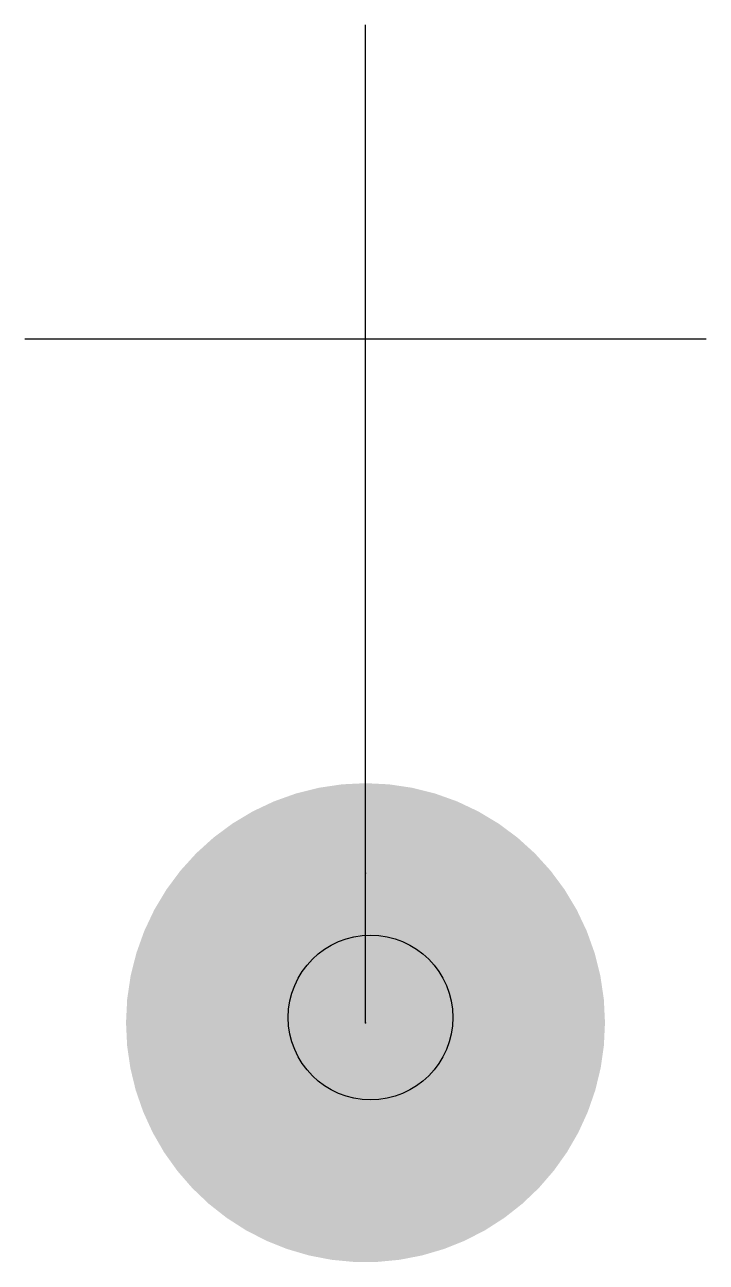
# Model space of a CAD drawing. Extents: x -66 to 70, y -46 to 202.
import ezdxf

# ---------------------------------------------------------------- set-up
doc = ezdxf.new("R2010")
doc.units = 0
doc.header["$LTSCALE"] = 1000
doc.header["$MEASUREMENT"] = 0
doc.layers.get('0').update_dxf_attribs({"linetype": 'CONTINUOUS'})
doc.layers.add('TJ(给排水专业S)', color=7, linetype='CONTINUOUS')

# ---------------------------------------------------------------- blocks, each defined once
blk = doc.blocks.new('J0111-A')
at = {"color": 0, "linetype": 'Continuous'}
for p, q in [((0, 0), (0, 1)), ((-0.3415, 0.6852), (0.3415, 0.6852))]:
    blk.add_line(p, q, dxfattribs=at)
at = {"color": 0, "linetype": 'Continuous', "const_width": 0.24}
blk.add_lwpolyline([(-0.12, 0, 1), (0.12, 0, 1)], format="xyb", close=True, dxfattribs=at)
blk = doc.blocks.new('$TWTSYS$00000605')
at = {"layer": 'TJ(给排水专业S)', "color": 7}
blk.add_circle((-1, -1.04, -2000), 16.5, dxfattribs=at)
blk.add_circle((-1, -1.04, -2000), 16.5, dxfattribs=at)
for p in [(-2.01, 27.92), (-2.01, -2.08), (-2.01, -2.08, 1)]:
    blk.add_point(p, dxfattribs=at)
at = {"layer": 'TJ(给排水专业S)', "color": 7, "xscale": 200.0000000000001, "yscale": 200.0000000000001, "zscale": 200.0000000000001, "rotation": 6.670128157978167e-11}
blk.add_blockref('J0111-A', (-2.01, -2.08), dxfattribs=at)

msp = doc.modelspace()

# ---------------------------------------------------------------- block references
at = {"layer": 'TJ(给排水专业S)', "color": 4}
msp.add_blockref('$TWTSYS$00000605', (4.02, 4.17), dxfattribs=at)

doc.saveas('drawing.dxf')
